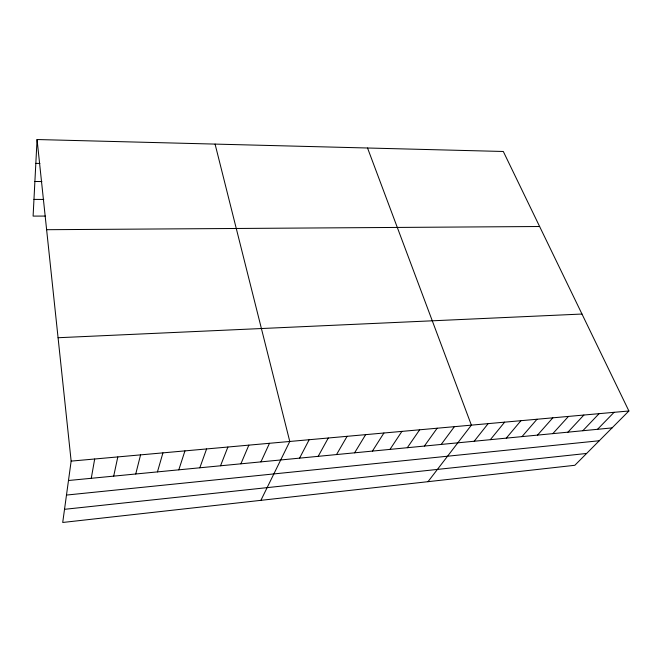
<?xml version="1.0" encoding="UTF-8"?>
<svg xmlns="http://www.w3.org/2000/svg" width="662" height="662" viewBox="0 0 662 662"><rect width="100%" height="100%" fill="white"/><g stroke="black" fill="none" stroke-linecap="round" stroke-linejoin="round"><path stroke-width="0.99" d="M37.064 139.533L71.148 461.116L62.716 522.467L574.839 465.287L628.9 410.986L503.31 151.482L37.064 139.533L33.1 216.102L45.33 216.077M91.273 478.295L94.683 459.006M113.69 476.127L117.811 456.921M135.743 473.992L140.567 454.877M157.448 471.89L162.935 452.866M178.806 469.83L184.946 450.888M199.825 467.794L206.594 448.944M220.52 465.791L227.893 447.032M240.894 463.822L248.846 445.145M260.944 461.877L269.475 443.292M260.894 500.34L289.774 441.463L215.076 144.101M299.58 458.137L309.171 439.725M318.19 456.333L328.278 438.004M336.528 454.562L347.103 436.316M354.609 452.816L365.647 434.644M372.425 451.087L383.919 433.006M389.984 449.39L401.917 431.384M407.304 447.711L419.658 429.787M424.375 446.064L437.152 428.223M441.206 444.434L454.389 426.667M428.008 481.679L471.377 425.145L367.542 148.007M474.191 441.24L488.126 423.639M490.343 439.676L504.643 422.149M506.281 438.136L520.936 420.684M521.995 436.614L536.998 419.245M537.511 435.108L552.836 417.821M552.82 433.627L568.468 416.415M567.922 432.17L583.884 415.033M582.825 430.73L599.085 413.659M597.538 429.299L614.096 412.31M64.528 509.318L586.623 453.453M66.481 495.068L599.267 440.751M68.484 480.504L612.06 427.9M71.148 461.116L628.9 410.986M58.074 337.728L581.981 314.036M46.621 229.706L539.629 226.512M33.961 199.403L43.783 199.444M34.887 181.487L41.905 181.562M35.831 163.365L39.919 163.44"/></g></svg>
